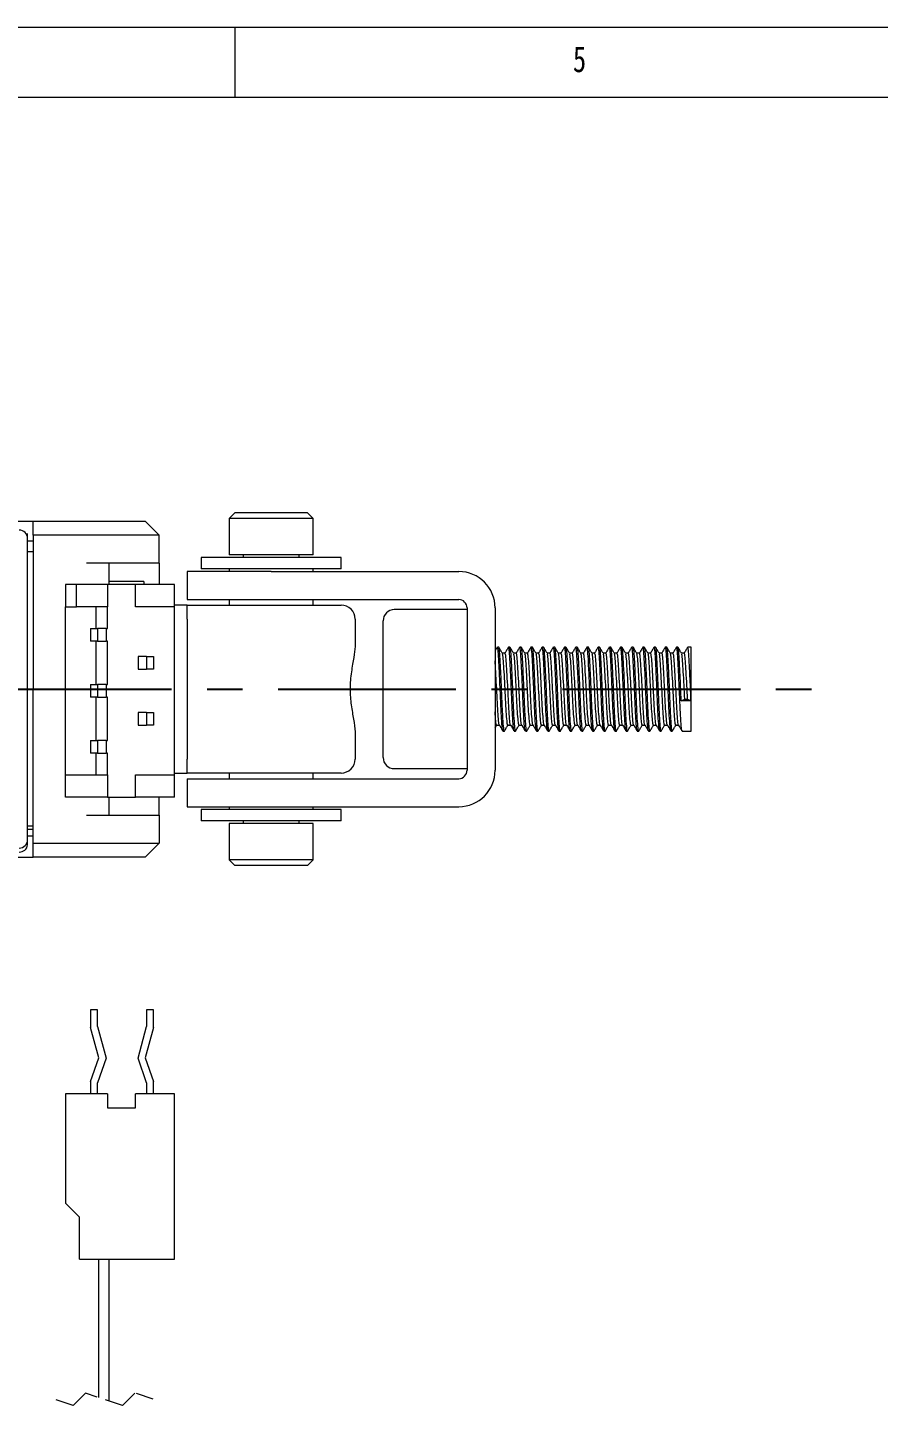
# Paper-space layout '시트3_KOR_with accessory' of a CAD drawing. Header units: millimetres. Extents: x 5 to 415, y 5 to 292.
# Drawn here: x 195.2 to 256, y 193.5 to 292 of the extents above; entities that cross this region are included whole.
import ezdxf

# ---------------------------------------------------------------- set-up
doc = ezdxf.new("R2010")
doc.units = ezdxf.units.MM
doc.linetypes.add('CENTERX2', pattern=[20.32, 12.7, -2.54, 2.54, -2.54])
doc.linetypes.add('HIDDEN', pattern=[1.905, 1.27, -0.635])
doc.layers.add('CENTER_LINE', color=7, linetype='CENTERX2')
doc.styles.add('SLDTEXTSTYLE1', font='TXT', dxfattribs={"width": 0.75})

psp = doc.layouts.new('시트3_KOR_with accessory')

# ---------------------------------------------------------------- linework, layer by layer
at = {"color": 7, "linetype": 'Continuous', "lineweight": 18}
for p, q in [((415, 292), (5, 292)), ((210, 292), (210, 287)), ((410.25, 287), (10, 287)), ((210.005, 257.33), (209.605, 256.93)), ((215.205, 257.33), (210.005, 257.33)), ((215.605, 256.93), (215.205, 257.33)), ((193.605, 256.73), (195.605, 256.73)), ((195.605, 256.73), (203.005, 256.73)), ((195.605, 255.73), (195.605, 256.73)), ((203.005, 256.73), (203.605, 256.73)), ((203.605, 256.73), (204.605, 255.73)), ((209.605, 256.93), (209.605, 254.33)), ((215.605, 256.93), (209.605, 256.93)), ((215.605, 254.33), (215.605, 256.93)), ((195.203, 255.497), (195.203, 255.85)), ((195.203, 254.297), (195.203, 255.497)), ((195.605, 255.302), (195.203, 255.302)), ((195.605, 255.73), (195.605, 244.73)), ((203.005, 255.73), (195.605, 255.73)), ((204.605, 255.73), (203.005, 255.73)), ((204.605, 253.73), (204.605, 255.73)), ((195.605, 254.53), (195.203, 254.53)), ((195.203, 235.175), (195.203, 254.297)), ((207.605, 254.13), (207.605, 253.33)), ((217.605, 254.13), (207.605, 254.13)), ((215.605, 254.33), (209.605, 254.33)), ((210.605, 254.33), (210.605, 254.13)), ((214.605, 254.13), (214.605, 254.33)), ((217.605, 253.33), (217.605, 254.13)), ((203.005, 253.73), (199.405, 253.73)), ((201.005, 253.73), (201.005, 252.21)), ((204.605, 253.73), (203.005, 253.73)), ((204.605, 253.73), (204.605, 252.21)), ((206.605, 253.13), (206.605, 251.13)), ((212.605, 253.13), (206.605, 253.13)), ((217.605, 253.33), (207.605, 253.33)), ((209.605, 253.33), (209.605, 253.13)), ((212.605, 253.13), (226.005, 253.13)), ((215.605, 253.13), (215.605, 253.33)), ((197.905, 252.21), (197.905, 250.61)), ((198.705, 252.21), (197.905, 252.21)), ((198.705, 250.61), (198.705, 252.21)), ((200.905, 252.21), (198.705, 252.21)), ((200.905, 252.21), (200.905, 250.61)), ((202.905, 252.21), (200.905, 252.21)), ((203.505, 252.43), (201.005, 252.43)), ((202.905, 250.61), (202.905, 252.21)), ((205.705, 252.21), (202.905, 252.21)), ((203.505, 252.43), (203.505, 252.21)), ((205.705, 250.61), (205.705, 252.21)), ((206.605, 251.13), (212.605, 251.13)), ((209.605, 251.13), (209.605, 250.73)), ((212.605, 251.13), (226.005, 251.13)), ((215.605, 250.73), (215.605, 251.13)), ((197.905, 250.61), (198.705, 250.61)), ((197.905, 238.61), (197.905, 250.61)), ((200.905, 250.61), (198.705, 250.61)), ((200.105, 249.06), (200.105, 250.61)), ((200.905, 249.06), (200.905, 250.61)), ((205.705, 250.61), (202.905, 250.61)), ((206.605, 250.73), (205.705, 250.73)), ((205.705, 238.61), (205.705, 250.61)), ((206.605, 250.73), (214.605, 250.73)), ((206.605, 249.73), (206.605, 250.73)), ((214.605, 250.73), (217.605, 250.73)), ((226.605, 250.41), (221.405, 250.41)), ((226.605, 250.53), (226.605, 238.93)), ((228.605, 250.53), (228.605, 238.93)), ((206.605, 249.73), (206.605, 244.73)), ((218.605, 249.73), (218.605, 247.784)), ((220.605, 249.416), (220.605, 249.61)), ((220.605, 239.85), (220.605, 249.416)), ((199.705, 249.06), (199.705, 248.16)), ((199.705, 249.06), (200.205, 249.06)), ((200.205, 248.16), (199.705, 248.16)), ((200.105, 245.06), (200.105, 248.16)), ((200.205, 249.06), (200.205, 248.16)), ((200.815, 249.06), (200.205, 249.06)), ((200.205, 248.16), (200.815, 248.16)), ((200.815, 249.06), (200.815, 248.16)), ((200.815, 249.06), (200.905, 249.06)), ((200.905, 248.16), (200.815, 248.16)), ((200.905, 245.06), (200.905, 248.16)), ((228.868, 247.73), (228.768, 247.73)), ((229.317, 247.297), (229.123, 247.297)), ((229.668, 247.73), (229.568, 247.73)), ((230.117, 247.297), (229.923, 247.297)), ((230.468, 247.73), (230.368, 247.73)), ((230.917, 247.297), (230.723, 247.297)), ((231.268, 247.73), (231.168, 247.73)), ((231.717, 247.297), (231.523, 247.297)), ((232.068, 247.73), (231.968, 247.73)), ((232.517, 247.297), (232.323, 247.297)), ((232.868, 247.73), (232.768, 247.73)), ((233.317, 247.297), (233.123, 247.297)), ((233.668, 247.73), (233.568, 247.73)), ((234.117, 247.297), (233.923, 247.297)), ((234.468, 247.73), (234.368, 247.73)), ((234.917, 247.297), (234.723, 247.297)), ((235.268, 247.73), (235.168, 247.73)), ((235.717, 247.297), (235.523, 247.297)), ((236.068, 247.73), (235.968, 247.73)), ((236.517, 247.297), (236.323, 247.297)), ((236.868, 247.73), (236.768, 247.73)), ((237.317, 247.297), (237.123, 247.297)), ((237.668, 247.73), (237.568, 247.73)), ((238.117, 247.297), (237.923, 247.297)), ((238.468, 247.73), (238.368, 247.73)), ((238.917, 247.297), (238.723, 247.297)), ((239.268, 247.73), (239.168, 247.73)), ((239.717, 247.297), (239.523, 247.297)), ((240.068, 247.73), (239.968, 247.73)), ((240.517, 247.297), (240.323, 247.297)), ((240.868, 247.73), (240.768, 247.73)), ((241.317, 247.297), (241.123, 247.297)), ((241.668, 247.73), (241.568, 247.73)), ((242.117, 247.297), (241.923, 247.297)), ((242.605, 247.73), (242.368, 247.73)), ((242.605, 243.891), (242.605, 247.73)), ((203.094, 247.06), (203.094, 246.16)), ((203.705, 247.06), (203.094, 247.06)), ((203.094, 246.16), (203.705, 246.16)), ((203.705, 247.06), (203.705, 246.16)), ((203.705, 247.06), (204.205, 247.06)), ((204.205, 246.16), (203.705, 246.16)), ((204.205, 247.06), (204.205, 246.16)), ((195.605, 244.73), (195.203, 244.73)), ((195.605, 233.73), (195.605, 244.73)), ((195.605, 244.73), (197.905, 244.73)), ((199.705, 245.06), (199.705, 244.16)), ((199.705, 245.06), (200.205, 245.06)), ((200.205, 245.06), (200.205, 244.16)), ((200.815, 245.06), (200.205, 245.06)), ((200.815, 245.06), (200.815, 244.16)), ((200.815, 245.06), (200.905, 245.06)), ((206.605, 244.73), (206.605, 239.73)), ((200.205, 244.16), (199.705, 244.16)), ((200.105, 241.06), (200.105, 244.16)), ((200.205, 244.16), (200.815, 244.16)), ((200.905, 244.16), (200.815, 244.16)), ((200.905, 241.06), (200.905, 244.16)), ((241.905, 243.891), (242.155, 244.012)), ((242.605, 243.891), (241.905, 243.891)), ((242.155, 244.012), (242.355, 244.012)), ((242.355, 244.012), (242.605, 243.891)), ((242.605, 241.73), (242.605, 243.891)), ((203.094, 243.06), (203.094, 242.16)), ((203.705, 243.06), (203.094, 243.06)), ((203.705, 243.06), (203.705, 242.16)), ((203.705, 243.06), (204.205, 243.06)), ((204.205, 243.06), (204.205, 242.16)), ((203.094, 242.16), (203.705, 242.16)), ((204.205, 242.16), (203.705, 242.16)), ((218.605, 241.677), (218.605, 239.73)), ((228.605, 241.96), (228.727, 242.17)), ((228.717, 242.163), (228.912, 242.163)), ((229.168, 241.73), (229.268, 241.73)), ((229.517, 242.163), (229.712, 242.163)), ((229.968, 241.73), (230.068, 241.73)), ((230.317, 242.163), (230.512, 242.163)), ((230.768, 241.73), (230.868, 241.73)), ((231.117, 242.163), (231.312, 242.163)), ((231.568, 241.73), (231.668, 241.73)), ((231.917, 242.163), (232.112, 242.163)), ((232.368, 241.73), (232.468, 241.73)), ((232.717, 242.163), (232.912, 242.163)), ((233.168, 241.73), (233.268, 241.73)), ((233.517, 242.163), (233.712, 242.163)), ((233.968, 241.73), (234.068, 241.73)), ((234.317, 242.163), (234.512, 242.163)), ((234.768, 241.73), (234.868, 241.73)), ((235.117, 242.163), (235.312, 242.163)), ((235.568, 241.73), (235.668, 241.73)), ((235.917, 242.163), (236.112, 242.163)), ((236.368, 241.73), (236.468, 241.73)), ((236.717, 242.163), (236.912, 242.163)), ((237.168, 241.73), (237.268, 241.73)), ((237.517, 242.163), (237.712, 242.163)), ((237.968, 241.73), (238.068, 241.73)), ((238.317, 242.163), (238.512, 242.163)), ((238.768, 241.73), (238.868, 241.73)), ((239.117, 242.163), (239.312, 242.163)), ((239.568, 241.73), (239.668, 241.73)), ((239.917, 242.163), (240.112, 242.163)), ((240.368, 241.73), (240.468, 241.73)), ((240.717, 242.163), (240.912, 242.163)), ((241.168, 241.73), (241.268, 241.73)), ((241.517, 242.163), (241.712, 242.163)), ((241.968, 241.73), (242.605, 241.73)), ((199.705, 241.06), (200.205, 241.06)), ((199.705, 241.06), (199.705, 240.16)), ((200.205, 241.06), (200.205, 240.16)), ((200.815, 241.06), (200.205, 241.06)), ((200.815, 241.06), (200.815, 240.16)), ((200.815, 241.06), (200.905, 241.06)), ((200.205, 240.16), (199.705, 240.16)), ((200.105, 238.61), (200.105, 240.16)), ((200.205, 240.16), (200.815, 240.16)), ((200.905, 240.16), (200.815, 240.16)), ((200.905, 238.61), (200.905, 240.16)), ((206.605, 238.73), (206.605, 239.73)), ((197.905, 238.61), (200.905, 238.61)), ((197.905, 237.01), (197.905, 238.61)), ((200.905, 238.61), (200.905, 237.01)), ((202.905, 237.01), (202.905, 238.61)), ((202.905, 238.61), (205.705, 238.61)), ((205.705, 238.73), (206.605, 238.73)), ((205.705, 237.01), (205.705, 238.61)), ((214.605, 238.73), (206.605, 238.73)), ((206.605, 238.33), (206.605, 236.33)), ((206.605, 238.33), (212.605, 238.33)), ((209.605, 238.73), (209.605, 238.33)), ((212.605, 238.33), (226.005, 238.33)), ((217.605, 238.73), (214.605, 238.73)), ((215.605, 238.33), (215.605, 238.73)), ((221.405, 239.05), (226.605, 239.05)), ((200.905, 237.01), (197.905, 237.01)), ((200.905, 237.01), (202.905, 237.01)), ((201.005, 237.01), (201.005, 235.73)), ((205.705, 237.01), (202.905, 237.01)), ((204.605, 235.73), (204.605, 237.01)), ((206.605, 236.33), (212.605, 236.33)), ((209.605, 236.33), (209.605, 236.13)), ((212.605, 236.33), (226.005, 236.33)), ((215.605, 236.13), (215.605, 236.33)), ((199.405, 235.73), (203.005, 235.73)), ((203.005, 235.73), (204.605, 235.73)), ((204.605, 235.73), (204.605, 233.73)), ((207.605, 236.13), (207.605, 235.33)), ((217.605, 236.13), (207.605, 236.13)), ((217.605, 235.33), (207.605, 235.33)), ((210.605, 235.33), (210.605, 235.13)), ((214.605, 235.13), (214.605, 235.33)), ((217.605, 235.33), (217.605, 236.13)), ((195.203, 233.975), (195.203, 235.175)), ((195.605, 234.93), (195.203, 234.93)), ((195.203, 234.73), (195.605, 234.73)), ((209.605, 235.13), (209.605, 232.53)), ((215.605, 235.13), (209.605, 235.13)), ((215.605, 232.53), (215.605, 235.13)), ((195.605, 234.223), (195.203, 234.223)), ((195.203, 233.611), (195.203, 233.975)), ((195.605, 233.73), (203.005, 233.73)), ((195.605, 232.73), (195.605, 233.73)), ((203.005, 233.73), (204.605, 233.73)), ((204.605, 233.73), (203.605, 232.73)), ((193.605, 232.73), (195.605, 232.73)), ((203.005, 232.73), (195.605, 232.73)), ((203.605, 232.73), (203.005, 232.73)), ((209.605, 232.53), (210.005, 232.13)), ((215.605, 232.53), (209.605, 232.53)), ((215.205, 232.13), (215.605, 232.53)), ((215.205, 232.13), (210.005, 232.13)), ((199.705, 221.808), (199.705, 220.562)), ((200.205, 221.808), (199.705, 221.808)), ((200.205, 220.629), (200.205, 221.808)), ((203.705, 221.808), (203.705, 220.629)), ((204.205, 221.808), (203.705, 221.808)), ((204.205, 220.562), (204.205, 221.808)), ((200.292, 218.386), (199.705, 220.562)), ((200.205, 220.629), (200.815, 218.368)), ((203.094, 218.368), (203.705, 220.629)), ((204.205, 220.562), (203.617, 218.386)), ((199.705, 216.694), (200.292, 218.386)), ((200.815, 218.368), (200.205, 216.609)), ((203.705, 216.609), (203.094, 218.368)), ((203.617, 218.386), (204.205, 216.694)), ((199.705, 216.694), (199.705, 215.808)), ((200.205, 215.808), (200.205, 216.609)), ((203.705, 216.609), (203.705, 215.808)), ((204.205, 215.808), (204.205, 216.694)), ((197.905, 215.808), (197.905, 208.008)), ((200.905, 215.808), (197.905, 215.808)), ((200.905, 215.808), (200.905, 214.808)), ((202.905, 214.808), (202.905, 215.808)), ((205.705, 215.808), (202.905, 215.808)), ((205.705, 204.008), (205.705, 215.808)), ((200.905, 214.808), (202.905, 214.808)), ((198.905, 207.008), (197.905, 208.008)), ((198.905, 204.008), (198.905, 207.008)), ((198.905, 204.008), (205.705, 204.008)), ((200.305, 194.105), (200.305, 204.008)), ((201.005, 204.008), (201.005, 193.872))]:
    psp.add_line(p, q, dxfattribs=at)
at = {"color": 7, "linetype": 'HIDDEN', "lineweight": 18}
for p, q in [((198.452, 193.548), (197.13, 193.988)), ((199.333, 194.429), (198.452, 193.548)), ((201.977, 193.548), (199.333, 194.429)), ((202.858, 194.429), (201.977, 193.548)), ((204.18, 193.988), (202.858, 194.429))]:
    psp.add_line(p, q, dxfattribs=at)
at = {"color": 7, "linetype": 'Continuous', "lineweight": 18}
for centre, radius, start, end in [((194.603, 255.497), 0.6, 0, 90), ((226.005, 250.53), 2.6, 0, 90), ((226.005, 250.53), 0.6, 0, 90), ((217.605, 249.73), 1, 0, 90), ((221.405, 249.61), 0.8, 90, 180), ((217.605, 239.73), 1, 270, 0), ((221.405, 239.85), 0.8, 180, 270), ((226.005, 238.93), 0.6, 270, 0), ((226.005, 238.93), 2.6, 270, 0), ((194.603, 233.975), 0.6, 270, 0), ((194.64, 233.654), 0.564, 266.18874, 355.59805)]:
    psp.add_arc(centre, radius, start, end, dxfattribs=at)
for points, knots in [([(218.605, 247.784), (218.581, 247.535), (218.533, 247.039), (218.316, 245.965), (218.218, 244.769), (218.304, 243.584), (218.519, 242.487), (218.575, 241.96), (218.605, 241.677)], [0, 0, 0, 0, 0.163568, 0.326517, 0.499078, 0.658651, 0.816874, 1, 1, 1, 1]), ([(228.757, 247.719), (228.715, 247.647), (228.664, 247.56), (228.614, 247.472), (228.605, 247.457)], [0, 0, 0, 0, 0.827869, 1, 1, 1, 1]), ([(229.168, 241.778), (229.163, 241.764), (229.141, 241.703), (229.108, 242.055), (229.053, 242.797), (229.005, 243.872), (228.957, 245.066), (228.902, 246.213), (228.857, 247.121), (228.809, 247.668), (228.78, 247.678), (228.768, 247.683)], [0, 0, 0, 0, 0.035874, 0.158191, 0.285537, 0.409631, 0.533724, 0.66107, 0.783387, 0.909631, 1, 1, 1, 1]), ([(229.268, 241.778), (229.263, 241.764), (229.241, 241.703), (229.208, 242.055), (229.153, 242.797), (229.105, 243.872), (229.057, 245.066), (229.002, 246.213), (228.957, 247.121), (228.909, 247.668), (228.88, 247.678), (228.868, 247.683)], [0, 0, 0, 0, 0.035874, 0.158191, 0.285537, 0.409631, 0.533724, 0.66107, 0.783387, 0.909631, 1, 1, 1, 1]), ([(229.127, 247.291), (229.085, 247.363), (229.001, 247.508), (228.917, 247.653), (228.875, 247.725)], [0, 0, 0, 0, 0.499897, 1, 1, 1, 1]), ([(229.518, 242.204), (229.513, 242.192), (229.491, 242.14), (229.458, 242.441), (229.403, 243.076), (229.355, 243.996), (229.307, 245.018), (229.252, 246), (229.207, 246.772), (229.163, 247.223), (229.136, 247.236), (229.127, 247.241)], [0, 0, 0, 0, 0.036512, 0.161681, 0.292003, 0.418992, 0.54598, 0.676302, 0.801471, 0.930663, 1, 1, 1, 1]), ([(229.557, 247.719), (229.515, 247.647), (229.431, 247.502), (229.347, 247.358), (229.305, 247.285)], [0, 0, 0, 0, 0.500075, 1, 1, 1, 1]), ([(229.705, 242.183), (229.705, 242.182), (229.687, 242.151), (229.658, 242.452), (229.603, 243.073), (229.555, 243.996), (229.507, 245.018), (229.452, 245.999), (229.407, 246.776), (229.359, 247.245), (229.33, 247.253), (229.318, 247.257)], [0, 0, 0, 0, 0.00478, 0.130978, 0.262372, 0.390405, 0.518438, 0.649832, 0.77603, 0.906284, 1, 1, 1, 1]), ([(229.968, 241.778), (229.963, 241.764), (229.941, 241.703), (229.908, 242.055), (229.853, 242.797), (229.805, 243.872), (229.757, 245.066), (229.702, 246.213), (229.657, 247.121), (229.609, 247.668), (229.58, 247.678), (229.568, 247.683)], [0, 0, 0, 0, 0.0358742, 0.1581913, 0.2855373, 0.4096308, 0.5337244, 0.6610704, 0.7833875, 0.9096308, 1, 1, 1, 1]), ([(230.068, 241.778), (230.063, 241.764), (230.041, 241.703), (230.008, 242.055), (229.953, 242.797), (229.905, 243.872), (229.857, 245.066), (229.802, 246.213), (229.757, 247.121), (229.709, 247.668), (229.68, 247.678), (229.668, 247.683)], [0, 0, 0, 0, 0.035874, 0.158191, 0.285537, 0.409631, 0.533724, 0.66107, 0.783387, 0.909631, 1, 1, 1, 1]), ([(229.927, 247.291), (229.885, 247.363), (229.801, 247.508), (229.717, 247.653), (229.675, 247.725)], [0, 0, 0, 0, 0.4998974, 1, 1, 1, 1]), ([(230.318, 242.204), (230.313, 242.192), (230.291, 242.14), (230.258, 242.441), (230.203, 243.076), (230.155, 243.996), (230.107, 245.018), (230.052, 246), (230.007, 246.772), (229.963, 247.223), (229.936, 247.236), (229.927, 247.241)], [0, 0, 0, 0, 0.036512, 0.161681, 0.292003, 0.418992, 0.54598, 0.676302, 0.801471, 0.930663, 1, 1, 1, 1]), ([(230.357, 247.719), (230.315, 247.647), (230.231, 247.502), (230.147, 247.358), (230.105, 247.285)], [0, 0, 0, 0, 0.500075, 1, 1, 1, 1]), ([(230.505, 242.183), (230.505, 242.182), (230.487, 242.151), (230.458, 242.452), (230.403, 243.073), (230.355, 243.996), (230.307, 245.018), (230.252, 245.999), (230.207, 246.776), (230.159, 247.245), (230.13, 247.253), (230.118, 247.257)], [0, 0, 0, 0, 0.00478, 0.130978, 0.262372, 0.390405, 0.518438, 0.649832, 0.77603, 0.906284, 1, 1, 1, 1]), ([(230.768, 241.778), (230.763, 241.764), (230.741, 241.703), (230.708, 242.055), (230.653, 242.797), (230.605, 243.872), (230.557, 245.066), (230.502, 246.213), (230.457, 247.121), (230.409, 247.668), (230.38, 247.678), (230.368, 247.683)], [0, 0, 0, 0, 0.035874, 0.158191, 0.285537, 0.409631, 0.533724, 0.66107, 0.783387, 0.909631, 1, 1, 1, 1]), ([(230.868, 241.778), (230.863, 241.764), (230.841, 241.703), (230.808, 242.055), (230.753, 242.797), (230.705, 243.872), (230.657, 245.066), (230.602, 246.213), (230.557, 247.121), (230.509, 247.668), (230.48, 247.678), (230.468, 247.683)], [0, 0, 0, 0, 0.035874, 0.158191, 0.285537, 0.409631, 0.533724, 0.66107, 0.783387, 0.909631, 1, 1, 1, 1]), ([(230.727, 247.291), (230.685, 247.363), (230.601, 247.508), (230.517, 247.653), (230.475, 247.725)], [0, 0, 0, 0, 0.499897, 1, 1, 1, 1]), ([(231.118, 242.204), (231.113, 242.192), (231.091, 242.14), (231.058, 242.441), (231.003, 243.076), (230.955, 243.996), (230.907, 245.018), (230.852, 246), (230.807, 246.772), (230.763, 247.223), (230.736, 247.236), (230.727, 247.241)], [0, 0, 0, 0, 0.036512, 0.161681, 0.292003, 0.418992, 0.54598, 0.676302, 0.801471, 0.930663, 1, 1, 1, 1]), ([(231.157, 247.719), (231.115, 247.647), (231.031, 247.502), (230.947, 247.358), (230.905, 247.285)], [0, 0, 0, 0, 0.500075, 1, 1, 1, 1]), ([(231.305, 242.183), (231.305, 242.182), (231.287, 242.151), (231.258, 242.452), (231.203, 243.073), (231.155, 243.996), (231.107, 245.018), (231.052, 245.999), (231.007, 246.776), (230.959, 247.245), (230.93, 247.253), (230.918, 247.257)], [0, 0, 0, 0, 0.00478, 0.130978, 0.262372, 0.390405, 0.518438, 0.649832, 0.77603, 0.906284, 1, 1, 1, 1]), ([(231.568, 241.778), (231.563, 241.764), (231.541, 241.703), (231.508, 242.055), (231.453, 242.797), (231.405, 243.872), (231.357, 245.066), (231.302, 246.213), (231.257, 247.121), (231.209, 247.668), (231.18, 247.678), (231.168, 247.683)], [0, 0, 0, 0, 0.035874, 0.158191, 0.285537, 0.409631, 0.533724, 0.66107, 0.783387, 0.909631, 1, 1, 1, 1]), ([(231.668, 241.778), (231.663, 241.764), (231.641, 241.703), (231.608, 242.055), (231.553, 242.797), (231.505, 243.872), (231.457, 245.066), (231.402, 246.213), (231.357, 247.121), (231.309, 247.668), (231.28, 247.678), (231.268, 247.683)], [0, 0, 0, 0, 0.0358742, 0.1581913, 0.2855373, 0.4096308, 0.5337244, 0.6610704, 0.7833875, 0.9096308, 1, 1, 1, 1]), ([(231.527, 247.291), (231.485, 247.363), (231.401, 247.508), (231.317, 247.653), (231.275, 247.725)], [0, 0, 0, 0, 0.499897, 1, 1, 1, 1]), ([(231.918, 242.204), (231.913, 242.192), (231.891, 242.14), (231.858, 242.441), (231.803, 243.076), (231.755, 243.996), (231.707, 245.018), (231.652, 246), (231.607, 246.772), (231.563, 247.223), (231.536, 247.236), (231.527, 247.241)], [0, 0, 0, 0, 0.036512, 0.161681, 0.292003, 0.418992, 0.54598, 0.676302, 0.801471, 0.930663, 1, 1, 1, 1]), ([(231.957, 247.719), (231.915, 247.647), (231.831, 247.502), (231.747, 247.358), (231.705, 247.285)], [0, 0, 0, 0, 0.500075, 1, 1, 1, 1]), ([(232.105, 242.183), (232.105, 242.182), (232.087, 242.151), (232.058, 242.452), (232.003, 243.073), (231.955, 243.996), (231.907, 245.018), (231.852, 245.999), (231.807, 246.776), (231.759, 247.245), (231.73, 247.253), (231.718, 247.257)], [0, 0, 0, 0, 0.00478, 0.130978, 0.262372, 0.390405, 0.518438, 0.649832, 0.77603, 0.906284, 1, 1, 1, 1]), ([(232.368, 241.778), (232.363, 241.764), (232.341, 241.703), (232.308, 242.055), (232.253, 242.797), (232.205, 243.872), (232.157, 245.066), (232.102, 246.213), (232.057, 247.121), (232.009, 247.668), (231.98, 247.678), (231.968, 247.683)], [0, 0, 0, 0, 0.035874, 0.158191, 0.285537, 0.409631, 0.533724, 0.66107, 0.783387, 0.909631, 1, 1, 1, 1]), ([(232.468, 241.778), (232.463, 241.764), (232.441, 241.703), (232.408, 242.055), (232.353, 242.797), (232.305, 243.872), (232.257, 245.066), (232.202, 246.213), (232.157, 247.121), (232.109, 247.668), (232.08, 247.678), (232.068, 247.683)], [0, 0, 0, 0, 0.035874, 0.158191, 0.285537, 0.409631, 0.533724, 0.66107, 0.783387, 0.909631, 1, 1, 1, 1]), ([(232.327, 247.291), (232.285, 247.363), (232.201, 247.508), (232.117, 247.653), (232.075, 247.725)], [0, 0, 0, 0, 0.499897, 1, 1, 1, 1]), ([(232.718, 242.204), (232.713, 242.192), (232.691, 242.14), (232.658, 242.441), (232.603, 243.076), (232.555, 243.996), (232.507, 245.018), (232.452, 246), (232.407, 246.772), (232.363, 247.223), (232.336, 247.236), (232.327, 247.241)], [0, 0, 0, 0, 0.036512, 0.161681, 0.292003, 0.418992, 0.54598, 0.676302, 0.801471, 0.930663, 1, 1, 1, 1]), ([(232.757, 247.719), (232.715, 247.647), (232.631, 247.502), (232.547, 247.358), (232.505, 247.285)], [0, 0, 0, 0, 0.500075, 1, 1, 1, 1]), ([(232.905, 242.183), (232.905, 242.182), (232.887, 242.151), (232.858, 242.452), (232.803, 243.073), (232.755, 243.996), (232.707, 245.018), (232.652, 245.999), (232.607, 246.776), (232.559, 247.245), (232.53, 247.253), (232.518, 247.257)], [0, 0, 0, 0, 0.0047801, 0.1309781, 0.2623717, 0.3904049, 0.5184382, 0.6498318, 0.7760298, 0.9062842, 1, 1, 1, 1]), ([(233.168, 241.778), (233.163, 241.764), (233.141, 241.703), (233.108, 242.055), (233.053, 242.797), (233.005, 243.872), (232.957, 245.066), (232.902, 246.213), (232.857, 247.121), (232.809, 247.668), (232.78, 247.678), (232.768, 247.683)], [0, 0, 0, 0, 0.035874, 0.158191, 0.285537, 0.409631, 0.533724, 0.66107, 0.783387, 0.909631, 1, 1, 1, 1]), ([(233.268, 241.778), (233.263, 241.764), (233.241, 241.703), (233.208, 242.055), (233.153, 242.797), (233.105, 243.872), (233.057, 245.066), (233.002, 246.213), (232.957, 247.121), (232.909, 247.668), (232.88, 247.678), (232.868, 247.683)], [0, 0, 0, 0, 0.035874, 0.158191, 0.285537, 0.409631, 0.533724, 0.66107, 0.783387, 0.909631, 1, 1, 1, 1]), ([(233.127, 247.291), (233.085, 247.363), (233.001, 247.508), (232.917, 247.653), (232.875, 247.725)], [0, 0, 0, 0, 0.499897, 1, 1, 1, 1]), ([(233.518, 242.204), (233.513, 242.192), (233.491, 242.14), (233.458, 242.441), (233.403, 243.076), (233.355, 243.996), (233.307, 245.018), (233.252, 246), (233.207, 246.772), (233.163, 247.223), (233.136, 247.236), (233.127, 247.241)], [0, 0, 0, 0, 0.036512, 0.161681, 0.292003, 0.418992, 0.54598, 0.676302, 0.801471, 0.930663, 1, 1, 1, 1]), ([(233.557, 247.719), (233.515, 247.647), (233.431, 247.502), (233.347, 247.358), (233.305, 247.285)], [0, 0, 0, 0, 0.500075, 1, 1, 1, 1]), ([(233.705, 242.183), (233.705, 242.182), (233.687, 242.151), (233.658, 242.452), (233.603, 243.073), (233.555, 243.996), (233.507, 245.018), (233.452, 245.999), (233.407, 246.776), (233.359, 247.245), (233.33, 247.253), (233.318, 247.257)], [0, 0, 0, 0, 0.00478, 0.130978, 0.262372, 0.390405, 0.518438, 0.649832, 0.77603, 0.906284, 1, 1, 1, 1]), ([(233.968, 241.778), (233.963, 241.764), (233.941, 241.703), (233.908, 242.055), (233.853, 242.797), (233.805, 243.872), (233.757, 245.066), (233.702, 246.213), (233.657, 247.121), (233.609, 247.668), (233.58, 247.678), (233.568, 247.683)], [0, 0, 0, 0, 0.035874, 0.158191, 0.285537, 0.409631, 0.533724, 0.66107, 0.783387, 0.909631, 1, 1, 1, 1]), ([(234.068, 241.778), (234.063, 241.764), (234.041, 241.703), (234.008, 242.055), (233.953, 242.797), (233.905, 243.872), (233.857, 245.066), (233.802, 246.213), (233.757, 247.121), (233.709, 247.668), (233.68, 247.678), (233.668, 247.683)], [0, 0, 0, 0, 0.035874, 0.158191, 0.285537, 0.409631, 0.533724, 0.66107, 0.783387, 0.909631, 1, 1, 1, 1]), ([(233.927, 247.291), (233.885, 247.363), (233.801, 247.508), (233.717, 247.653), (233.675, 247.725)], [0, 0, 0, 0, 0.499897, 1, 1, 1, 1]), ([(234.318, 242.204), (234.313, 242.192), (234.291, 242.14), (234.258, 242.441), (234.203, 243.076), (234.155, 243.996), (234.107, 245.018), (234.052, 246), (234.007, 246.772), (233.963, 247.223), (233.936, 247.236), (233.927, 247.241)], [0, 0, 0, 0, 0.036512, 0.161681, 0.292003, 0.418992, 0.54598, 0.676302, 0.801471, 0.930663, 1, 1, 1, 1]), ([(234.357, 247.719), (234.315, 247.647), (234.231, 247.502), (234.147, 247.358), (234.105, 247.285)], [0, 0, 0, 0, 0.500075, 1, 1, 1, 1]), ([(234.505, 242.183), (234.505, 242.182), (234.487, 242.151), (234.458, 242.452), (234.403, 243.073), (234.355, 243.996), (234.307, 245.018), (234.252, 245.999), (234.207, 246.776), (234.159, 247.245), (234.13, 247.253), (234.118, 247.257)], [0, 0, 0, 0, 0.00478, 0.130978, 0.262372, 0.390405, 0.518438, 0.649832, 0.77603, 0.906284, 1, 1, 1, 1]), ([(234.768, 241.778), (234.763, 241.764), (234.741, 241.703), (234.708, 242.055), (234.653, 242.797), (234.605, 243.872), (234.557, 245.066), (234.502, 246.213), (234.457, 247.121), (234.409, 247.668), (234.38, 247.678), (234.368, 247.683)], [0, 0, 0, 0, 0.035874, 0.158191, 0.285537, 0.409631, 0.533724, 0.66107, 0.783387, 0.909631, 1, 1, 1, 1]), ([(234.868, 241.778), (234.863, 241.764), (234.841, 241.703), (234.808, 242.055), (234.753, 242.797), (234.705, 243.872), (234.657, 245.066), (234.602, 246.213), (234.557, 247.121), (234.509, 247.668), (234.48, 247.678), (234.468, 247.683)], [0, 0, 0, 0, 0.0358742, 0.1581913, 0.2855373, 0.4096308, 0.5337244, 0.6610704, 0.7833875, 0.9096308, 1, 1, 1, 1]), ([(234.727, 247.291), (234.685, 247.363), (234.601, 247.508), (234.517, 247.653), (234.475, 247.725)], [0, 0, 0, 0, 0.499897, 1, 1, 1, 1]), ([(235.118, 242.204), (235.113, 242.192), (235.091, 242.14), (235.058, 242.441), (235.003, 243.076), (234.955, 243.996), (234.907, 245.018), (234.852, 246), (234.807, 246.772), (234.763, 247.223), (234.736, 247.236), (234.727, 247.241)], [0, 0, 0, 0, 0.036512, 0.161681, 0.292003, 0.418992, 0.54598, 0.676302, 0.801471, 0.930663, 1, 1, 1, 1]), ([(235.157, 247.719), (235.115, 247.647), (235.031, 247.502), (234.947, 247.358), (234.905, 247.285)], [0, 0, 0, 0, 0.500075, 1, 1, 1, 1]), ([(235.305, 242.183), (235.305, 242.182), (235.287, 242.151), (235.258, 242.452), (235.203, 243.073), (235.155, 243.996), (235.107, 245.018), (235.052, 245.999), (235.007, 246.776), (234.959, 247.245), (234.93, 247.253), (234.918, 247.257)], [0, 0, 0, 0, 0.0047801, 0.1309781, 0.2623717, 0.3904049, 0.5184382, 0.6498318, 0.7760298, 0.9062842, 1, 1, 1, 1]), ([(235.568, 241.778), (235.563, 241.764), (235.541, 241.703), (235.508, 242.055), (235.453, 242.797), (235.405, 243.872), (235.357, 245.066), (235.302, 246.213), (235.257, 247.121), (235.209, 247.668), (235.18, 247.678), (235.168, 247.683)], [0, 0, 0, 0, 0.035874, 0.158191, 0.285537, 0.409631, 0.533724, 0.66107, 0.783387, 0.909631, 1, 1, 1, 1]), ([(235.668, 241.778), (235.663, 241.764), (235.641, 241.703), (235.608, 242.055), (235.553, 242.797), (235.505, 243.872), (235.457, 245.066), (235.402, 246.213), (235.357, 247.121), (235.309, 247.668), (235.28, 247.678), (235.268, 247.683)], [0, 0, 0, 0, 0.0358742, 0.1581913, 0.2855373, 0.4096308, 0.5337244, 0.6610704, 0.7833875, 0.9096308, 1, 1, 1, 1]), ([(235.527, 247.291), (235.485, 247.363), (235.401, 247.508), (235.317, 247.653), (235.275, 247.725)], [0, 0, 0, 0, 0.499897, 1, 1, 1, 1]), ([(235.918, 242.204), (235.913, 242.192), (235.891, 242.14), (235.858, 242.441), (235.803, 243.076), (235.755, 243.996), (235.707, 245.018), (235.652, 246), (235.607, 246.772), (235.563, 247.223), (235.536, 247.236), (235.527, 247.241)], [0, 0, 0, 0, 0.036512, 0.161681, 0.292003, 0.418992, 0.54598, 0.676302, 0.801471, 0.930663, 1, 1, 1, 1]), ([(235.957, 247.719), (235.915, 247.647), (235.831, 247.502), (235.747, 247.358), (235.705, 247.285)], [0, 0, 0, 0, 0.500075, 1, 1, 1, 1]), ([(236.105, 242.183), (236.105, 242.182), (236.087, 242.151), (236.058, 242.452), (236.003, 243.073), (235.955, 243.996), (235.907, 245.018), (235.852, 245.999), (235.807, 246.776), (235.759, 247.245), (235.73, 247.253), (235.718, 247.257)], [0, 0, 0, 0, 0.00478, 0.130978, 0.262372, 0.390405, 0.518438, 0.649832, 0.77603, 0.906284, 1, 1, 1, 1]), ([(236.368, 241.778), (236.363, 241.764), (236.341, 241.703), (236.308, 242.055), (236.253, 242.797), (236.205, 243.872), (236.157, 245.066), (236.102, 246.213), (236.057, 247.121), (236.009, 247.668), (235.98, 247.678), (235.968, 247.683)], [0, 0, 0, 0, 0.035874, 0.158191, 0.285537, 0.409631, 0.533724, 0.66107, 0.783387, 0.909631, 1, 1, 1, 1]), ([(236.468, 241.778), (236.463, 241.764), (236.441, 241.703), (236.408, 242.055), (236.353, 242.797), (236.305, 243.872), (236.257, 245.066), (236.202, 246.213), (236.157, 247.121), (236.109, 247.668), (236.08, 247.678), (236.068, 247.683)], [0, 0, 0, 0, 0.035874, 0.158191, 0.285537, 0.409631, 0.533724, 0.66107, 0.783387, 0.909631, 1, 1, 1, 1]), ([(236.327, 247.291), (236.285, 247.363), (236.201, 247.508), (236.117, 247.653), (236.075, 247.725)], [0, 0, 0, 0, 0.499897, 1, 1, 1, 1]), ([(236.718, 242.204), (236.713, 242.192), (236.691, 242.14), (236.658, 242.441), (236.603, 243.076), (236.555, 243.996), (236.507, 245.018), (236.452, 246), (236.407, 246.772), (236.363, 247.223), (236.336, 247.236), (236.327, 247.241)], [0, 0, 0, 0, 0.036512, 0.161681, 0.292003, 0.418992, 0.54598, 0.676302, 0.801471, 0.930663, 1, 1, 1, 1]), ([(236.757, 247.719), (236.715, 247.647), (236.631, 247.502), (236.547, 247.358), (236.505, 247.285)], [0, 0, 0, 0, 0.500075, 1, 1, 1, 1]), ([(236.905, 242.183), (236.905, 242.182), (236.887, 242.151), (236.858, 242.452), (236.803, 243.073), (236.755, 243.996), (236.707, 245.018), (236.652, 245.999), (236.607, 246.776), (236.559, 247.245), (236.53, 247.253), (236.518, 247.257)], [0, 0, 0, 0, 0.00478, 0.130978, 0.262372, 0.390405, 0.518438, 0.649832, 0.77603, 0.906284, 1, 1, 1, 1]), ([(237.168, 241.778), (237.163, 241.764), (237.141, 241.703), (237.108, 242.055), (237.053, 242.797), (237.005, 243.872), (236.957, 245.066), (236.902, 246.213), (236.857, 247.121), (236.809, 247.668), (236.78, 247.678), (236.768, 247.683)], [0, 0, 0, 0, 0.035874, 0.158191, 0.285537, 0.409631, 0.533724, 0.66107, 0.783387, 0.909631, 1, 1, 1, 1]), ([(237.268, 241.778), (237.263, 241.764), (237.241, 241.703), (237.208, 242.055), (237.153, 242.797), (237.105, 243.872), (237.057, 245.066), (237.002, 246.213), (236.957, 247.121), (236.909, 247.668), (236.88, 247.678), (236.868, 247.683)], [0, 0, 0, 0, 0.035874, 0.158191, 0.285537, 0.409631, 0.533724, 0.66107, 0.783387, 0.909631, 1, 1, 1, 1]), ([(237.127, 247.291), (237.085, 247.363), (237.001, 247.508), (236.917, 247.653), (236.875, 247.725)], [0, 0, 0, 0, 0.499897, 1, 1, 1, 1]), ([(237.518, 242.204), (237.513, 242.192), (237.491, 242.14), (237.458, 242.441), (237.403, 243.076), (237.355, 243.996), (237.307, 245.018), (237.252, 246), (237.207, 246.772), (237.163, 247.223), (237.136, 247.236), (237.127, 247.241)], [0, 0, 0, 0, 0.036512, 0.161681, 0.292003, 0.418992, 0.54598, 0.676302, 0.801471, 0.930663, 1, 1, 1, 1]), ([(237.557, 247.719), (237.515, 247.647), (237.431, 247.502), (237.347, 247.358), (237.305, 247.285)], [0, 0, 0, 0, 0.500075, 1, 1, 1, 1]), ([(237.705, 242.183), (237.705, 242.182), (237.687, 242.151), (237.658, 242.452), (237.603, 243.073), (237.555, 243.996), (237.507, 245.018), (237.452, 245.999), (237.407, 246.776), (237.359, 247.245), (237.33, 247.253), (237.318, 247.257)], [0, 0, 0, 0, 0.00478, 0.130978, 0.262372, 0.390405, 0.518438, 0.649832, 0.77603, 0.906284, 1, 1, 1, 1]), ([(237.968, 241.778), (237.963, 241.764), (237.941, 241.703), (237.908, 242.055), (237.853, 242.797), (237.805, 243.872), (237.757, 245.066), (237.702, 246.213), (237.657, 247.121), (237.609, 247.668), (237.58, 247.678), (237.568, 247.683)], [0, 0, 0, 0, 0.035874, 0.158191, 0.285537, 0.409631, 0.533724, 0.66107, 0.783387, 0.909631, 1, 1, 1, 1]), ([(238.068, 241.778), (238.063, 241.764), (238.041, 241.703), (238.008, 242.055), (237.953, 242.797), (237.905, 243.872), (237.857, 245.066), (237.802, 246.213), (237.757, 247.121), (237.709, 247.668), (237.68, 247.678), (237.668, 247.683)], [0, 0, 0, 0, 0.035874, 0.158191, 0.285537, 0.409631, 0.533724, 0.66107, 0.783387, 0.909631, 1, 1, 1, 1]), ([(237.927, 247.291), (237.885, 247.363), (237.801, 247.508), (237.717, 247.653), (237.675, 247.725)], [0, 0, 0, 0, 0.499897, 1, 1, 1, 1]), ([(238.318, 242.204), (238.313, 242.192), (238.291, 242.14), (238.258, 242.441), (238.203, 243.076), (238.155, 243.996), (238.107, 245.018), (238.052, 246), (238.007, 246.772), (237.963, 247.223), (237.936, 247.236), (237.927, 247.241)], [0, 0, 0, 0, 0.036512, 0.161681, 0.292003, 0.418992, 0.54598, 0.676302, 0.801471, 0.930663, 1, 1, 1, 1]), ([(238.357, 247.719), (238.315, 247.647), (238.231, 247.502), (238.147, 247.358), (238.105, 247.285)], [0, 0, 0, 0, 0.500075, 1, 1, 1, 1]), ([(238.505, 242.183), (238.505, 242.182), (238.487, 242.151), (238.458, 242.452), (238.403, 243.073), (238.355, 243.996), (238.307, 245.018), (238.252, 245.999), (238.207, 246.776), (238.159, 247.245), (238.13, 247.253), (238.118, 247.257)], [0, 0, 0, 0, 0.00478, 0.130978, 0.262372, 0.390405, 0.518438, 0.649832, 0.77603, 0.906284, 1, 1, 1, 1]), ([(238.768, 241.778), (238.763, 241.764), (238.741, 241.703), (238.708, 242.055), (238.653, 242.797), (238.605, 243.872), (238.557, 245.066), (238.502, 246.213), (238.457, 247.121), (238.409, 247.668), (238.38, 247.678), (238.368, 247.683)], [0, 0, 0, 0, 0.035874, 0.158191, 0.285537, 0.409631, 0.533724, 0.66107, 0.783387, 0.909631, 1, 1, 1, 1]), ([(238.868, 241.778), (238.863, 241.764), (238.841, 241.703), (238.808, 242.055), (238.753, 242.797), (238.705, 243.872), (238.657, 245.066), (238.602, 246.213), (238.557, 247.121), (238.509, 247.668), (238.48, 247.678), (238.468, 247.683)], [0, 0, 0, 0, 0.035874, 0.158191, 0.285537, 0.409631, 0.533724, 0.66107, 0.783387, 0.909631, 1, 1, 1, 1]), ([(238.727, 247.291), (238.685, 247.363), (238.601, 247.508), (238.517, 247.653), (238.475, 247.725)], [0, 0, 0, 0, 0.499897, 1, 1, 1, 1]), ([(239.118, 242.204), (239.113, 242.192), (239.091, 242.14), (239.058, 242.441), (239.003, 243.076), (238.955, 243.996), (238.907, 245.018), (238.852, 246), (238.807, 246.772), (238.763, 247.223), (238.736, 247.236), (238.727, 247.241)], [0, 0, 0, 0, 0.036512, 0.161681, 0.292003, 0.418992, 0.54598, 0.676302, 0.801471, 0.930663, 1, 1, 1, 1]), ([(239.157, 247.719), (239.115, 247.647), (239.031, 247.502), (238.947, 247.358), (238.905, 247.285)], [0, 0, 0, 0, 0.500075, 1, 1, 1, 1]), ([(239.305, 242.183), (239.305, 242.182), (239.287, 242.151), (239.258, 242.452), (239.203, 243.073), (239.155, 243.996), (239.107, 245.018), (239.052, 245.999), (239.007, 246.776), (238.959, 247.245), (238.93, 247.253), (238.918, 247.257)], [0, 0, 0, 0, 0.00478, 0.130978, 0.262372, 0.390405, 0.518438, 0.649832, 0.77603, 0.906284, 1, 1, 1, 1]), ([(239.568, 241.778), (239.563, 241.764), (239.541, 241.703), (239.508, 242.055), (239.453, 242.797), (239.405, 243.872), (239.357, 245.066), (239.302, 246.213), (239.257, 247.121), (239.209, 247.668), (239.18, 247.678), (239.168, 247.683)], [0, 0, 0, 0, 0.035874, 0.158191, 0.285537, 0.409631, 0.533724, 0.66107, 0.783387, 0.909631, 1, 1, 1, 1]), ([(239.668, 241.778), (239.663, 241.764), (239.641, 241.703), (239.608, 242.055), (239.553, 242.797), (239.505, 243.872), (239.457, 245.066), (239.402, 246.213), (239.357, 247.121), (239.309, 247.668), (239.28, 247.678), (239.268, 247.683)], [0, 0, 0, 0, 0.035874, 0.158191, 0.285537, 0.409631, 0.533724, 0.66107, 0.783387, 0.909631, 1, 1, 1, 1]), ([(239.527, 247.291), (239.485, 247.363), (239.401, 247.508), (239.317, 247.653), (239.275, 247.725)], [0, 0, 0, 0, 0.499897, 1, 1, 1, 1]), ([(239.918, 242.204), (239.913, 242.192), (239.891, 242.14), (239.858, 242.441), (239.803, 243.076), (239.755, 243.996), (239.707, 245.018), (239.652, 246), (239.607, 246.772), (239.563, 247.223), (239.536, 247.236), (239.527, 247.241)], [0, 0, 0, 0, 0.036512, 0.161681, 0.292003, 0.418992, 0.54598, 0.676302, 0.801471, 0.930663, 1, 1, 1, 1]), ([(239.957, 247.719), (239.915, 247.647), (239.831, 247.502), (239.747, 247.358), (239.705, 247.285)], [0, 0, 0, 0, 0.500075, 1, 1, 1, 1]), ([(240.105, 242.183), (240.105, 242.182), (240.087, 242.151), (240.058, 242.452), (240.003, 243.073), (239.955, 243.996), (239.907, 245.018), (239.852, 245.999), (239.807, 246.776), (239.759, 247.245), (239.73, 247.253), (239.718, 247.257)], [0, 0, 0, 0, 0.00478, 0.130978, 0.262372, 0.390405, 0.518438, 0.649832, 0.77603, 0.906284, 1, 1, 1, 1]), ([(240.368, 241.778), (240.363, 241.764), (240.341, 241.703), (240.308, 242.055), (240.253, 242.797), (240.205, 243.872), (240.157, 245.066), (240.102, 246.213), (240.057, 247.121), (240.009, 247.668), (239.98, 247.678), (239.968, 247.683)], [0, 0, 0, 0, 0.035874, 0.158191, 0.285537, 0.409631, 0.533724, 0.66107, 0.783387, 0.909631, 1, 1, 1, 1]), ([(240.468, 241.778), (240.463, 241.764), (240.441, 241.703), (240.408, 242.055), (240.353, 242.797), (240.305, 243.872), (240.257, 245.066), (240.202, 246.213), (240.157, 247.121), (240.109, 247.668), (240.08, 247.678), (240.068, 247.683)], [0, 0, 0, 0, 0.035874, 0.158191, 0.285537, 0.409631, 0.533724, 0.66107, 0.783387, 0.909631, 1, 1, 1, 1]), ([(240.327, 247.291), (240.285, 247.363), (240.201, 247.508), (240.117, 247.653), (240.075, 247.725)], [0, 0, 0, 0, 0.499897, 1, 1, 1, 1]), ([(240.718, 242.204), (240.713, 242.192), (240.691, 242.14), (240.658, 242.441), (240.603, 243.076), (240.555, 243.996), (240.507, 245.018), (240.452, 246), (240.407, 246.772), (240.363, 247.223), (240.336, 247.236), (240.327, 247.241)], [0, 0, 0, 0, 0.036512, 0.161681, 0.292003, 0.418992, 0.54598, 0.676302, 0.801471, 0.930663, 1, 1, 1, 1]), ([(240.757, 247.719), (240.715, 247.647), (240.631, 247.502), (240.547, 247.358), (240.505, 247.285)], [0, 0, 0, 0, 0.500075, 1, 1, 1, 1]), ([(240.905, 242.183), (240.905, 242.182), (240.887, 242.151), (240.858, 242.452), (240.803, 243.073), (240.755, 243.996), (240.707, 245.018), (240.652, 245.999), (240.607, 246.776), (240.559, 247.245), (240.53, 247.253), (240.518, 247.257)], [0, 0, 0, 0, 0.00478, 0.130978, 0.262372, 0.390405, 0.518438, 0.649832, 0.77603, 0.906284, 1, 1, 1, 1]), ([(241.168, 241.778), (241.163, 241.764), (241.141, 241.703), (241.108, 242.055), (241.053, 242.797), (241.005, 243.872), (240.957, 245.066), (240.902, 246.213), (240.857, 247.121), (240.809, 247.668), (240.78, 247.678), (240.768, 247.683)], [0, 0, 0, 0, 0.035874, 0.158191, 0.285537, 0.409631, 0.533724, 0.66107, 0.783387, 0.909631, 1, 1, 1, 1]), ([(241.268, 241.778), (241.263, 241.764), (241.241, 241.703), (241.208, 242.055), (241.153, 242.797), (241.105, 243.872), (241.057, 245.066), (241.002, 246.213), (240.957, 247.121), (240.909, 247.668), (240.88, 247.678), (240.868, 247.683)], [0, 0, 0, 0, 0.035874, 0.158191, 0.285537, 0.409631, 0.533724, 0.66107, 0.783387, 0.909631, 1, 1, 1, 1]), ([(241.127, 247.291), (241.085, 247.363), (241.001, 247.508), (240.917, 247.653), (240.875, 247.725)], [0, 0, 0, 0, 0.499897, 1, 1, 1, 1]), ([(241.518, 242.204), (241.513, 242.192), (241.491, 242.14), (241.458, 242.441), (241.403, 243.076), (241.355, 243.996), (241.307, 245.018), (241.252, 246), (241.207, 246.772), (241.163, 247.223), (241.136, 247.236), (241.127, 247.241)], [0, 0, 0, 0, 0.036512, 0.161681, 0.292003, 0.418992, 0.54598, 0.676302, 0.801471, 0.930663, 1, 1, 1, 1]), ([(241.557, 247.719), (241.515, 247.647), (241.431, 247.502), (241.347, 247.358), (241.305, 247.285)], [0, 0, 0, 0, 0.500075, 1, 1, 1, 1]), ([(241.705, 242.183), (241.705, 242.182), (241.687, 242.151), (241.658, 242.452), (241.603, 243.073), (241.555, 243.996), (241.507, 245.018), (241.452, 245.999), (241.407, 246.776), (241.359, 247.245), (241.33, 247.253), (241.318, 247.257)], [0, 0, 0, 0, 0.00478, 0.130978, 0.262372, 0.390405, 0.518438, 0.649832, 0.77603, 0.906284, 1, 1, 1, 1]), ([(241.968, 241.778), (241.963, 241.764), (241.941, 241.703), (241.908, 242.055), (241.853, 242.797), (241.805, 243.872), (241.757, 245.066), (241.702, 246.213), (241.657, 247.121), (241.609, 247.668), (241.58, 247.678), (241.568, 247.683)], [0, 0, 0, 0, 0.035874, 0.158191, 0.285537, 0.409631, 0.533724, 0.66107, 0.783387, 0.909631, 1, 1, 1, 1]), ([(241.905, 243.891), (241.889, 244.278), (241.857, 245.061), (241.802, 246.214), (241.757, 247.12), (241.709, 247.668), (241.68, 247.678), (241.668, 247.683)], [0, 0, 0, 0, 0.210197, 0.425902, 0.63309, 0.846928, 1, 1, 1, 1]), ([(241.927, 247.291), (241.885, 247.363), (241.801, 247.508), (241.717, 247.653), (241.675, 247.725)], [0, 0, 0, 0, 0.499897, 1, 1, 1, 1]), ([(242.155, 244.012), (242.139, 244.343), (242.107, 245.013), (242.052, 246.001), (242.007, 246.772), (241.963, 247.223), (241.936, 247.236), (241.927, 247.241)], [0, 0, 0, 0, 0.218566, 0.442869, 0.658303, 0.880661, 1, 1, 1, 1]), ([(242.357, 247.719), (242.315, 247.647), (242.231, 247.502), (242.147, 247.358), (242.105, 247.285)], [0, 0, 0, 0, 0.500075, 1, 1, 1, 1]), ([(242.355, 244.012), (242.339, 244.343), (242.307, 245.013), (242.252, 246), (242.207, 246.775), (242.159, 247.245), (242.13, 247.253), (242.118, 247.257)], [0, 0, 0, 0, 0.21003, 0.425572, 0.632592, 0.846265, 1, 1, 1, 1]), ([(242.605, 243.891), (242.589, 244.278), (242.557, 245.061), (242.502, 246.214), (242.457, 247.12), (242.409, 247.668), (242.38, 247.678), (242.368, 247.683)], [0, 0, 0, 0, 0.210197, 0.425902, 0.63309, 0.846928, 1, 1, 1, 1]), ([(228.905, 242.183), (228.905, 242.182), (228.887, 242.151), (228.858, 242.452), (228.803, 243.074), (228.755, 243.994), (228.707, 245.025), (228.652, 245.971), (228.622, 246.581), (228.605, 246.735), (228.605, 246.74)], [0, 0, 0, 0, 0.006129, 0.167953, 0.33644, 0.500617, 0.664795, 0.833281, 0.995105, 1, 1, 1, 1]), ([(228.718, 242.204), (228.713, 242.193), (228.691, 242.141), (228.658, 242.425), (228.623, 242.884), (228.605, 243.116)], [0, 0, 0, 0, 0.12623, 0.558965, 1, 1, 1, 1]), ([(228.905, 242.176), (228.947, 242.103), (229.031, 241.959), (229.115, 241.814), (229.157, 241.742)], [0, 0, 0, 0, 0.499925, 1, 1, 1, 1]), ([(229.275, 241.736), (229.317, 241.808), (229.401, 241.953), (229.485, 242.098), (229.527, 242.17)], [0, 0, 0, 0, 0.500103, 1, 1, 1, 1]), ([(229.705, 242.176), (229.747, 242.103), (229.831, 241.959), (229.915, 241.814), (229.957, 241.742)], [0, 0, 0, 0, 0.499925, 1, 1, 1, 1]), ([(230.075, 241.736), (230.117, 241.808), (230.201, 241.953), (230.285, 242.098), (230.327, 242.17)], [0, 0, 0, 0, 0.500103, 1, 1, 1, 1]), ([(230.505, 242.176), (230.547, 242.103), (230.631, 241.959), (230.715, 241.814), (230.757, 241.742)], [0, 0, 0, 0, 0.499925, 1, 1, 1, 1]), ([(230.875, 241.736), (230.917, 241.808), (231.001, 241.953), (231.085, 242.098), (231.127, 242.17)], [0, 0, 0, 0, 0.500103, 1, 1, 1, 1]), ([(231.305, 242.176), (231.347, 242.103), (231.431, 241.959), (231.515, 241.814), (231.557, 241.742)], [0, 0, 0, 0, 0.499925, 1, 1, 1, 1]), ([(231.675, 241.736), (231.717, 241.808), (231.801, 241.953), (231.885, 242.098), (231.927, 242.17)], [0, 0, 0, 0, 0.500103, 1, 1, 1, 1]), ([(232.105, 242.176), (232.147, 242.103), (232.231, 241.959), (232.315, 241.814), (232.357, 241.742)], [0, 0, 0, 0, 0.499925, 1, 1, 1, 1]), ([(232.475, 241.736), (232.517, 241.808), (232.601, 241.953), (232.685, 242.098), (232.727, 242.17)], [0, 0, 0, 0, 0.500103, 1, 1, 1, 1]), ([(232.905, 242.176), (232.947, 242.103), (233.031, 241.959), (233.115, 241.814), (233.157, 241.742)], [0, 0, 0, 0, 0.499925, 1, 1, 1, 1]), ([(233.275, 241.736), (233.317, 241.808), (233.401, 241.953), (233.485, 242.098), (233.527, 242.17)], [0, 0, 0, 0, 0.500103, 1, 1, 1, 1]), ([(233.705, 242.176), (233.747, 242.103), (233.831, 241.959), (233.915, 241.814), (233.957, 241.742)], [0, 0, 0, 0, 0.499925, 1, 1, 1, 1]), ([(234.075, 241.736), (234.117, 241.808), (234.201, 241.953), (234.285, 242.098), (234.327, 242.17)], [0, 0, 0, 0, 0.500103, 1, 1, 1, 1]), ([(234.505, 242.176), (234.547, 242.103), (234.631, 241.959), (234.715, 241.814), (234.757, 241.742)], [0, 0, 0, 0, 0.499925, 1, 1, 1, 1]), ([(234.875, 241.736), (234.917, 241.808), (235.001, 241.953), (235.085, 242.098), (235.127, 242.17)], [0, 0, 0, 0, 0.500103, 1, 1, 1, 1]), ([(235.305, 242.176), (235.347, 242.103), (235.431, 241.959), (235.515, 241.814), (235.557, 241.742)], [0, 0, 0, 0, 0.499925, 1, 1, 1, 1]), ([(235.675, 241.736), (235.717, 241.808), (235.801, 241.953), (235.885, 242.098), (235.927, 242.17)], [0, 0, 0, 0, 0.500103, 1, 1, 1, 1]), ([(236.105, 242.176), (236.147, 242.103), (236.231, 241.959), (236.315, 241.814), (236.357, 241.742)], [0, 0, 0, 0, 0.499925, 1, 1, 1, 1]), ([(236.475, 241.736), (236.517, 241.808), (236.601, 241.953), (236.685, 242.098), (236.727, 242.17)], [0, 0, 0, 0, 0.500103, 1, 1, 1, 1]), ([(236.905, 242.176), (236.947, 242.103), (237.031, 241.959), (237.115, 241.814), (237.157, 241.742)], [0, 0, 0, 0, 0.499925, 1, 1, 1, 1]), ([(237.275, 241.736), (237.317, 241.808), (237.401, 241.953), (237.485, 242.098), (237.527, 242.17)], [0, 0, 0, 0, 0.500103, 1, 1, 1, 1]), ([(237.705, 242.176), (237.747, 242.103), (237.831, 241.959), (237.915, 241.814), (237.957, 241.742)], [0, 0, 0, 0, 0.499925, 1, 1, 1, 1]), ([(238.075, 241.736), (238.117, 241.808), (238.201, 241.953), (238.285, 242.098), (238.327, 242.17)], [0, 0, 0, 0, 0.500103, 1, 1, 1, 1]), ([(238.505, 242.176), (238.547, 242.103), (238.631, 241.959), (238.715, 241.814), (238.757, 241.742)], [0, 0, 0, 0, 0.499925, 1, 1, 1, 1]), ([(238.875, 241.736), (238.917, 241.808), (239.001, 241.953), (239.085, 242.098), (239.127, 242.17)], [0, 0, 0, 0, 0.500103, 1, 1, 1, 1]), ([(239.305, 242.176), (239.347, 242.103), (239.431, 241.959), (239.515, 241.814), (239.557, 241.742)], [0, 0, 0, 0, 0.499925, 1, 1, 1, 1]), ([(239.675, 241.736), (239.717, 241.808), (239.801, 241.953), (239.885, 242.098), (239.927, 242.17)], [0, 0, 0, 0, 0.500103, 1, 1, 1, 1]), ([(240.105, 242.176), (240.147, 242.103), (240.231, 241.959), (240.315, 241.814), (240.357, 241.742)], [0, 0, 0, 0, 0.499925, 1, 1, 1, 1]), ([(240.475, 241.736), (240.517, 241.808), (240.601, 241.953), (240.685, 242.098), (240.727, 242.17)], [0, 0, 0, 0, 0.500103, 1, 1, 1, 1]), ([(240.905, 242.176), (240.947, 242.103), (241.031, 241.959), (241.115, 241.814), (241.157, 241.742)], [0, 0, 0, 0, 0.499925, 1, 1, 1, 1]), ([(241.275, 241.736), (241.317, 241.808), (241.401, 241.953), (241.485, 242.098), (241.527, 242.17)], [0, 0, 0, 0, 0.500103, 1, 1, 1, 1]), ([(241.705, 242.176), (241.747, 242.103), (241.831, 241.959), (241.915, 241.814), (241.957, 241.742)], [0, 0, 0, 0, 0.499925, 1, 1, 1, 1])]:
    psp.add_open_spline(points, degree=3, knots=knots, dxfattribs=at)
at = {"layer": 'CENTER_LINE'}
psp.add_line((91.188, 244.73), (251.988, 244.73), dxfattribs=at)

# ---------------------------------------------------------------- texts
at = {"color": 7, "linetype": 'Continuous', "lineweight": 0, "insert": (234.167, 290.668), "char_height": 1.852, "attachment_point": 1, "style": 'SLDTEXTSTYLE1'}
psp.add_mtext('5', dxfattribs=at)

doc.saveas('drawing.dxf')
